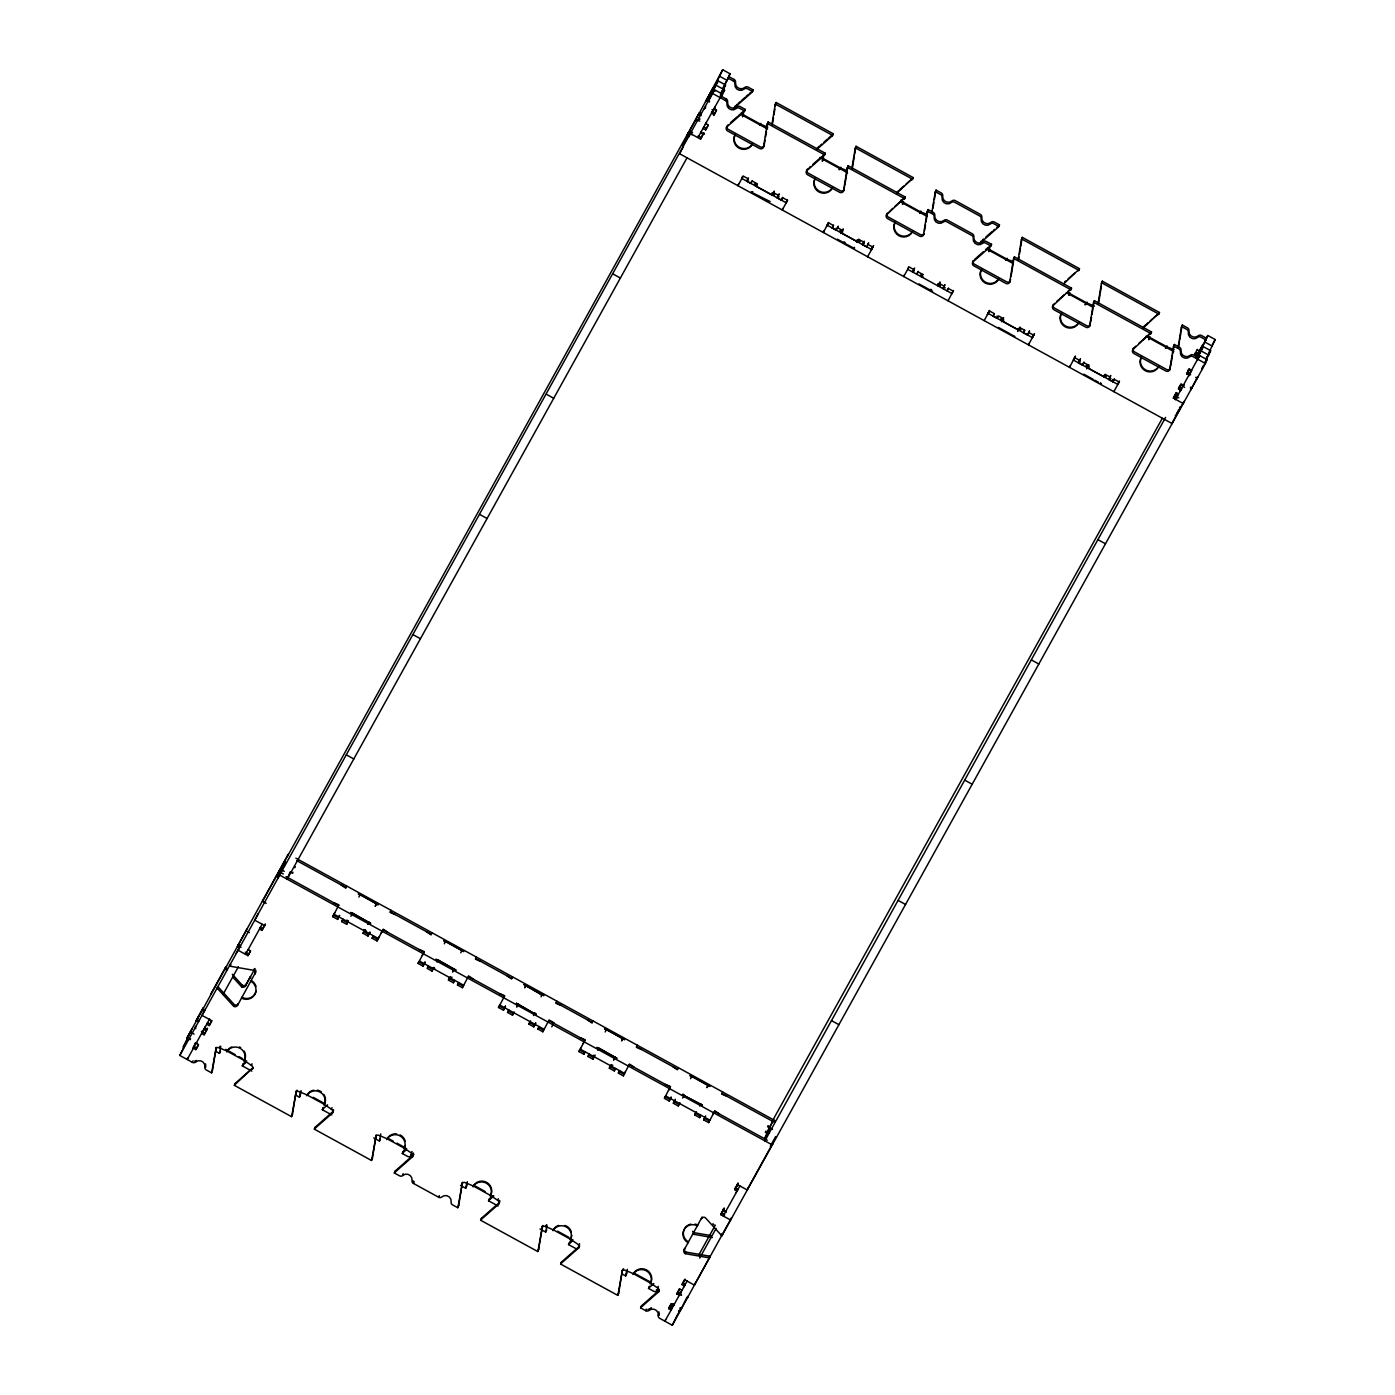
<?xml version="1.0" encoding="UTF-8"?>
<svg xmlns="http://www.w3.org/2000/svg" width="1395" height="1395" viewBox="0 0 1395 1395"><rect width="100%" height="100%" fill="white"/><g stroke="black" fill="none" stroke-linecap="round" stroke-linejoin="round"><path stroke-width="1.5" d="M212.162 1071.221A2.807 2.755 22.2 0 0 212.441 1070.488L216.242 1047.331L211.796 1072.092A2.807 2.755 22.2 0 1 211.517 1072.825L206.32 1069.982A2.807 2.755 22.2 0 1 204.891 1067.105A5.615 5.493 22.2 0 0 195.596 1062.031A2.807 2.755 22.2 0 1 192.388 1062.362L179.815 1055.457L186.756 1041.019M220.759 1046.32L219.73 1052.632A2.807 2.755 22.2 0 1 219.451 1053.364L215.981 1051.481M292.165 1115.041A2.807 2.755 22.2 0 0 292.444 1114.291L296.228 1091.152L291.782 1115.913A2.807 2.755 22.2 0 1 291.503 1116.645L234.377 1085.362L235.023 1083.741A2.807 2.755 22.2 0 1 235.511 1083.113L253.175 1067.559L234.866 1084.717A2.807 2.755 22.2 0 0 234.377 1085.362M300.413 1092.233L299.716 1096.435A2.807 2.755 22.2 0 1 299.437 1097.185L295.635 1095.092M300.099 1095.581A2.807 2.755 22.2 0 0 300.378 1094.831L301.058 1090.628M372.151 1158.861A2.807 2.755 22.2 0 0 372.43 1158.112L376.214 1134.972L371.767 1159.716A2.807 2.755 22.2 0 1 371.488 1160.466L314.363 1129.165L315.026 1127.561A2.807 2.755 22.2 0 1 315.497 1126.933L333.161 1111.379A2.807 2.755 22.2 0 0 333.475 1109.688M380.748 1133.943L379.702 1140.256A2.807 2.755 22.2 0 1 379.423 1141.005L373.72 1137.884M458.414 1206.117A2.807 2.755 22.2 0 0 458.693 1205.367L462.477 1182.228L458.048 1206.989A2.807 2.755 22.2 0 1 457.769 1207.721L452.573 1204.879A2.807 2.755 22.2 0 1 451.143 1202.002A5.615 5.493 22.2 0 0 441.849 1196.91A2.807 2.755 22.2 0 1 438.64 1197.241L413.478 1183.466A2.807 2.755 22.2 0 1 412.048 1180.588A5.615 5.493 22.2 0 0 402.754 1175.497A2.807 2.755 22.2 0 1 399.545 1175.828L394.349 1172.986L395.012 1171.381A2.807 2.755 22.2 0 1 395.5 1170.754L413.147 1155.199A2.807 2.755 22.2 0 0 413.338 1152.985M466.662 1183.309L465.982 1187.511A2.807 2.755 22.2 0 1 465.703 1188.261L460.507 1185.419M466.348 1186.657A2.807 2.755 22.2 0 0 466.627 1185.907L467.325 1181.704M542.864 1225.507A2.807 2.755 22.2 0 0 542.481 1226.048L538.034 1250.792A2.807 2.755 22.2 0 1 537.755 1251.542L480.63 1220.241L481.275 1218.637A2.807 2.755 22.2 0 1 481.763 1218.009L499.427 1202.455A2.807 2.755 22.2 0 0 499.637 1200.363M538.4 1249.937A2.807 2.755 22.2 0 0 538.679 1249.188L542.481 1226.048M546.997 1225.019L545.968 1231.332A2.807 2.755 22.2 0 1 545.689 1232.081L539.97 1228.943M844.55 186.773L843.434 191.272A2.807 2.755 22.2 0 1 839.633 192.318L832.24 188.273A9.835 9.625 22.2 0 1 818.952 191.969A9.835 9.625 22.2 0 1 815.011 178.839L807.618 174.793A2.807 2.755 22.2 0 1 806.484 171.044L824.149 155.49A2.807 2.755 22.2 0 0 824.637 154.862L825.282 153.241L768.157 121.958L767.512 123.562A2.807 2.755 22.2 0 0 767.233 124.312L763.431 147.452A2.807 2.755 22.2 0 1 759.647 148.515L752.254 144.47A9.835 9.625 22.2 0 1 738.966 148.149A9.835 9.625 22.2 0 1 735.025 135.019L752.254 144.47M764.094 145.847L765.035 140.058M765.506 137.163L766.465 131.374M766.936 128.48L767.878 122.69A2.807 2.755 22.2 0 1 768.157 121.958M771.853 125.097L775.167 104.834A2.807 2.755 22.2 0 1 775.446 104.084L776.108 102.48L833.233 133.78L832.571 135.385A2.807 2.755 22.2 0 1 832.083 136.012L816.633 149.631M772.499 123.475L773.458 117.703M773.929 114.808L774.87 109.019M775.341 106.125L775.829 103.23A2.807 2.755 22.2 0 1 776.108 102.48M618.403 1293.758A2.807 2.755 22.2 0 0 618.665 1293.008L622.466 1269.869L618.02 1294.612A2.807 2.755 22.2 0 1 617.741 1295.362L560.616 1264.062L561.261 1262.458A2.807 2.755 22.2 0 1 561.749 1261.83L579.413 1246.276A2.807 2.755 22.2 0 0 579.622 1245.787M626.651 1270.95L625.954 1275.152A2.807 2.755 22.2 0 1 625.675 1275.902L621.874 1273.809M626.338 1274.298A2.807 2.755 22.2 0 0 626.617 1273.548L627.297 1269.345M843.434 191.272L847.218 168.115A2.807 2.755 22.2 0 1 847.497 167.383L904.623 198.665L905.285 197.061L848.143 165.778L847.218 168.115M844.795 185.326L845.98 178.089M846.207 176.642L847.864 166.511A2.807 2.755 22.2 0 1 848.143 165.778M851.839 168.9L855.152 148.655A2.807 2.755 22.2 0 1 855.431 147.905L912.557 179.205L913.219 177.601L856.094 146.301L855.152 148.655M852.258 168.743L852.973 164.401M853.199 162.953L854.385 155.734M854.629 154.287L855.815 147.05A2.807 2.755 22.2 0 1 856.094 146.301M912.225 232.093L894.997 222.659A9.835 9.625 22.2 0 0 898.955 235.79A9.835 9.625 22.2 0 0 912.225 232.093L919.619 236.139A2.807 2.755 22.2 0 0 923.42 235.092L927.204 211.935A2.807 2.755 22.2 0 1 927.483 211.203L932.68 214.045A2.807 2.755 22.2 0 1 934.109 216.922A5.615 5.493 22.2 0 0 943.404 221.997A2.807 2.755 22.2 0 1 946.612 221.666L971.774 235.459A2.807 2.755 22.2 0 1 973.204 238.336A5.615 5.493 22.2 0 0 982.481 243.41A2.807 2.755 22.2 0 1 985.707 243.079L990.886 245.938A2.807 2.755 22.2 0 1 990.415 246.566L972.751 262.12A2.807 2.755 22.2 0 0 973.884 265.87L981.26 269.915A9.835 9.625 22.2 0 0 985.219 283.045A9.835 9.625 22.2 0 0 998.506 279.349L1005.882 283.394A2.807 2.755 22.2 0 0 1009.684 282.348L1010.573 279.296M924.536 230.594L925.495 224.804M925.966 221.91L926.908 216.12M927.152 214.673L927.867 210.331A2.807 2.755 22.2 0 1 928.146 209.581L933.325 212.441A2.807 2.755 22.2 0 1 934.772 215.301A5.615 5.493 22.2 0 0 944.049 220.393A2.807 2.755 22.2 0 1 947.257 220.061L972.42 233.854A2.807 2.755 22.2 0 1 973.85 236.731A5.615 5.493 22.2 0 0 983.144 241.806A2.807 2.755 22.2 0 1 986.352 241.474L991.549 244.317L990.415 246.566M931.825 212.72L935.138 192.475A2.807 2.755 22.2 0 1 935.417 191.725L940.614 194.568A2.807 2.755 22.2 0 1 942.043 197.445A5.615 5.493 22.2 0 0 951.338 202.537A2.807 2.755 22.2 0 1 954.546 202.205L979.708 215.981A2.807 2.755 22.2 0 1 981.138 218.858A5.615 5.493 22.2 0 0 990.433 223.95A2.807 2.755 22.2 0 1 993.641 223.619L998.837 226.461A2.807 2.755 22.2 0 1 998.349 227.089L980.685 242.643A2.807 2.755 22.2 0 0 980.406 243.393M932.959 208.221L933.9 202.432M934.371 199.537L935.801 190.871A2.807 2.755 22.2 0 1 936.08 190.121L941.276 192.963A2.807 2.755 22.2 0 1 942.706 195.841A5.615 5.493 22.2 0 0 952 200.932A2.807 2.755 22.2 0 1 955.209 200.601L980.371 214.377A2.807 2.755 22.2 0 1 981.801 217.254A5.615 5.493 22.2 0 0 991.078 222.346A2.807 2.755 22.2 0 1 994.286 222.014L999.483 224.857L998.349 227.089M1009.684 282.348L1013.467 259.191A2.807 2.755 22.2 0 1 1013.746 258.459L1070.889 289.741L1071.534 288.137L1014.409 256.854L1013.467 259.191M1011.044 276.402L1012.003 270.613M1012.229 269.165L1013.415 261.929M1013.659 260.481L1014.13 257.587A2.807 2.755 22.2 0 1 1014.409 256.854M1018.106 259.976L1021.419 239.731A2.807 2.755 22.2 0 1 1021.698 238.981L1078.823 270.281L1079.468 268.677L1022.343 237.377L1021.419 239.731M1018.751 258.371L1018.995 256.924M1019.466 254.03L1020.408 248.24M1020.652 246.81L1022.064 238.126A2.807 2.755 22.2 0 1 1022.343 237.377M1078.492 323.169L1061.246 313.735A9.835 9.625 22.2 0 0 1065.205 326.866A9.835 9.625 22.2 0 0 1078.492 323.169L1085.885 327.215A2.807 2.755 22.2 0 0 1089.669 326.168L1093.471 303.011A2.807 2.755 22.2 0 1 1093.75 302.279L1150.875 333.562L1151.52 331.958L1094.395 300.657L1093.471 303.011M1091.518 317.328L1089.669 326.168M1091.989 314.433L1092.93 308.644M1093.401 305.749L1094.116 301.407A2.807 2.755 22.2 0 1 1094.395 300.657M1098.092 303.796L1101.405 283.551A2.807 2.755 22.2 0 1 1101.684 282.801L1158.809 314.102L1159.472 312.497L1102.329 281.197L1101.405 283.551M1098.737 302.192L1099.923 294.955M1100.167 293.508L1101.352 286.271M1101.823 283.377L1102.05 281.947A2.807 2.755 22.2 0 1 1102.329 281.197M1158.478 366.99L1141.249 357.556A9.835 9.625 22.2 0 0 1145.19 370.686A9.835 9.625 22.2 0 0 1158.478 366.99L1165.871 371.035A2.807 2.755 22.2 0 0 1169.655 369.989L1173.457 346.832A2.807 2.755 22.2 0 1 1173.736 346.082L1178.932 348.942A2.807 2.755 22.2 0 1 1180.362 351.802A5.615 5.493 22.2 0 0 1189.639 356.893A2.807 2.755 22.2 0 1 1192.847 356.562L1205.437 363.45L905.547 904.466L898.171 900.403M1169.655 369.989L1171.033 364.043M1171.259 362.595L1172.445 355.359M1172.689 353.911L1174.102 345.228A2.807 2.755 22.2 0 1 1174.381 344.478L1179.577 347.32A2.807 2.755 22.2 0 1 1181.007 350.197A5.615 5.493 22.2 0 0 1190.301 355.289A2.807 2.755 22.2 0 1 1193.51 354.958L1198.706 357.8L1197.538 359.91M1178.077 347.617L1181.391 327.354A2.807 2.755 22.2 0 1 1181.67 326.622L1186.866 329.464A2.807 2.755 22.2 0 1 1188.296 332.341A5.615 5.493 22.2 0 0 1197.59 337.433A2.807 2.755 22.2 0 1 1200.799 337.102L1205.995 339.944L1199.77 351.156L1197.311 349.814M1178.74 346.012L1179.438 341.67M1179.682 340.223L1180.868 332.986M1181.094 331.539L1182.053 325.75A2.807 2.755 22.2 0 1 1182.332 325.018L1187.529 327.86A2.807 2.755 22.2 0 1 1188.958 330.737A5.615 5.493 22.2 0 0 1198.235 335.811A2.807 2.755 22.2 0 1 1201.444 335.48L1206.64 338.34L1205.088 341.13M188.081 1038.612L188.517 1037.549L183.198 1047.157L190.4 1032.091L194.097 1034.113M191.725 1029.702L192.161 1028.621L186.825 1038.246L246.061 930.814L249.339 932.61M188.203 1039.99L189.354 1037.828M196.625 1019.762L203.304 1007.765L195.806 1021.402L196.957 1019.17M194.568 1028.621L195.736 1026.389L195.038 1028.865M202.188 1009.945L204.35 1010.172M205.344 1008.969L202.031 1015.386L211.866 1020.791L209.215 1025.587L206.739 1024.244M187.854 1057.898L187.192 1059.503L209.581 1019.03M227.298 968.775L226.304 967.677A2.807 2.755 22.2 0 0 225.659 967.188L224.996 968.793A2.807 2.755 22.2 0 1 225.641 969.281L226.653 970.379M193.957 1045.5L193.085 1047.854M217.707 988.741L218.37 987.137A2.807 2.755 22.2 0 0 217.725 986.649L217.062 988.253A2.807 2.755 22.2 0 1 217.707 988.741L233.767 1006.37A2.807 2.755 22.2 0 0 237.569 1005.324L255.547 972.454A2.807 2.755 22.2 0 0 255.669 970.083M225.641 969.281L226.304 967.677M196.416 1042.675L198.543 1044.838L195.875 1049.633L193.417 1048.29L194.079 1046.686L196.538 1048.029L195.875 1049.633M203.112 1030.434L201.63 1033.468L204.106 1034.811L207.419 1028.394L204.106 1034.811M288.364 854.054L237.377 946.473A2.807 2.755 22.2 0 0 238.126 946.769L241.073 947.275M204.96 1027.051L203.809 1030.173L205.588 1026.964M230.192 966.229L230.855 964.625A2.807 2.755 22.2 0 1 230.088 964.329L229.443 965.933A2.807 2.755 22.2 0 0 230.192 966.229L253.768 970.31A2.807 2.755 22.2 0 1 254.901 974.059L255.547 972.454M238.126 946.769L238.789 945.147L240.254 945.409M236.104 953.465L238.998 948.129L238.126 950.274L247.979 955.662L250.629 950.849L248.17 949.507M192.388 1062.362L193.051 1060.758M245.834 931.354L246.706 929.192M209.215 1025.587L211.639 1020.774M195.596 1062.031L196.259 1060.427M266.183 903.315L262.504 901.292L263.376 899.147M258.11 913.795L254.779 920.212L264.631 925.6L261.964 930.413L259.505 929.07L260.15 927.466L262.626 928.808L261.964 930.413M246.374 952.175L245.503 954.319L262.173 924.257M279.157 874.037L280.97 869.573L284.266 871.369M277.762 878.327L280.639 872.991L279.767 875.136L772.272 1144.911L773.144 1142.767L747.929 1188.383M282.313 867.167L285.19 861.831L282.941 867.359M287.492 856.216L687.997 133.24M247.979 955.662L250.402 950.849M204.891 1067.105L205.536 1065.501A5.615 5.493 22.2 0 0 205.553 1063.862M264.631 925.6L265.294 923.996L262.626 928.808M233.767 1006.37L234.43 1004.766A2.807 2.755 22.2 0 0 238.231 1003.72L237.569 1005.324M232.669 976.988L241.701 986.91L242.364 985.306A2.807 2.755 22.2 0 0 246.165 984.242L250.158 977.041A9.835 9.625 22.2 0 0 250.804 977.354M215.58 1048.935A2.807 2.755 22.2 0 1 219.381 1047.889L220.026 1046.285M241.701 986.91A2.807 2.755 22.2 0 0 245.503 985.864L246.165 984.242M250.158 977.041L249.827 977.843A9.835 9.625 22.2 0 0 250.472 978.157M293.002 872.224L292.566 873.287L290.108 871.945L287.161 879.181L687.02 157.809M294.833 867.76L295.269 866.679M211.517 1072.825L212.441 1070.488M219.451 1053.364L220.375 1051.01A2.807 2.755 22.2 0 1 220.114 1051.76M253.768 970.31L254.413 968.705M219.381 1047.889L227.089 1051.132A9.835 9.625 22.2 0 1 231.744 1046.965M251.832 1071.116L242.311 1065.885L242.957 1064.28A2.807 2.755 22.2 0 1 243.445 1063.653L246.653 1060.828M252.512 1069.18A2.807 2.755 22.2 0 0 251.396 1065.414L244.334 1060.566A9.835 9.625 22.2 0 0 244.177 1051.132M234.866 1084.717L235.511 1083.113M242.311 1065.885A2.807 2.755 22.2 0 1 242.8 1065.257L243.445 1063.653M251.396 1065.414L252.042 1063.81M333.789 902.739L338.933 904.902L332.725 916.672L337.642 919.375L339.63 915.364L338.985 916.968M341.06 884.901L345.768 888.127L346.64 885.982M332.725 916.672L333.37 915.068L338.305 917.753L337.642 919.375M334.713 912.661L334.05 914.266L378.376 938.539L379.039 936.934M341.74 921.624L342.403 920.002L347.32 922.705L346.675 924.31L341.74 921.624L343.083 919.218M348.331 921.101L346.675 924.31M352.325 913.899L350.703 912.417L370.756 923.49L352.656 913.08L350.877 916.288M359.945 895.241L358.271 893.794L378.359 904.832L360.276 894.422L358.933 897.037M679.627 153.781L682.94 147.364M701.162 113.675L699.313 112.664L687.334 134.862L698.668 114.268L701.127 115.628M687.491 136.204L682.783 146.004L688.781 134.792L687.439 137.198M687.003 138.262L688.834 133.798M363.084 933.307L363.746 931.703L368.664 934.406L368.018 936.01L363.084 933.307L365.002 929.645M689.723 132.473L690.159 131.392L684.823 141.017M688.711 136.937L691.606 131.601L690.734 133.746L700.569 139.134L703.9 132.734M695.774 119.639L699.697 121.121M698.442 114.826L722.697 69.75L730.091 73.795L723.36 87.711M291.503 1116.645L292.444 1114.291M299.437 1097.185L300.378 1094.831M699.157 118.104L698.006 120.336L699.767 118.453M704.388 108.897L705.556 106.683L705.347 108.043M712.322 89.419L713.839 91.25M710.997 94.982L710.561 96.063L718.146 80.91L725.539 84.956L720.378 95.418M714.641 86.054L714.205 87.135L722.697 69.75M369.344 933.604L370.006 932L368.018 936.01M711.886 93.657L709.183 99.446L714.502 89.821L722.505 94.023L721.843 95.627L720.622 94.947M715.53 84.729L712.81 90.518L718.146 80.91M179.815 1055.457L714.502 89.821M295.566 1092.756A2.807 2.755 22.2 0 1 299.367 1091.692L307.074 1094.953A9.835 9.625 22.2 0 1 313.77 1090.175M372.116 938.26L372.779 936.638L377.696 939.341L377.051 940.945L372.116 938.26L373.459 935.853M701.441 131.374L700.778 132.978L703.237 134.339M706.219 122.969L705.399 124.382L705.887 123.388M700.569 139.134L703.568 133.327M711.764 112.943L713.909 115.087L716.577 110.292L714.1 108.932L714.763 107.328M706.341 128.323L703.882 126.962L703.219 128.567L705.678 129.927L708.015 125.306M720.535 93.761L721.965 91.094M720.326 97.72L721.895 93.883L720.57 96.272M713.909 115.087L716.385 110.188M390.966 910.272L390.094 912.417L395.238 914.579M735.025 135.019L727.632 130.973A2.807 2.755 22.2 0 1 726.499 127.224L744.163 111.67A2.807 2.755 22.2 0 0 744.651 111.042L739.455 108.2A2.807 2.755 22.2 0 0 736.246 108.531A5.615 5.493 22.2 0 1 726.952 103.439A2.807 2.755 22.2 0 0 725.522 100.562L726.185 98.958L720.988 96.115L698.163 137.146M734.136 109.455A2.807 2.755 22.2 0 1 734.433 107.746L752.097 92.192A2.807 2.755 22.2 0 0 752.585 91.564L747.389 88.722A2.807 2.755 22.2 0 0 744.18 89.053A5.615 5.493 22.2 0 1 734.903 83.962A2.807 2.755 22.2 0 0 733.456 81.084L734.119 79.48L728.922 76.638L727.754 78.748M387.949 932.418L383.259 929.192L377.051 940.945M322.297 1109.705L322.96 1108.101A2.807 2.755 22.2 0 1 323.431 1107.473L322.786 1109.077A2.807 2.755 22.2 0 0 322.297 1109.705L331.818 1114.919M314.363 1129.165A2.807 2.755 22.2 0 1 314.851 1128.538L332.516 1112.983A2.807 2.755 22.2 0 0 331.382 1109.234L324.32 1104.387A9.835 9.625 22.2 0 0 323.797 1094.343M314.851 1128.538L315.497 1126.933M726.499 127.224L728.26 124.643M734.433 107.746L737.31 104.206M331.382 1109.234L332.027 1107.63M332.516 1112.983L333.161 1111.379M744.163 111.67L745.296 109.438L740.1 106.578A2.807 2.755 22.2 0 0 736.891 106.909A5.615 5.493 22.2 0 1 727.615 101.835A2.807 2.755 22.2 0 0 726.185 98.958M752.097 92.192L753.248 89.96L748.051 87.118A2.807 2.755 22.2 0 0 744.843 87.449A5.615 5.493 22.2 0 1 735.549 82.357A2.807 2.755 22.2 0 0 734.119 79.48M742.471 116.692A9.835 9.625 22.2 0 1 743.291 114.739L741.303 112.681M419.145 949.507L424.289 951.669L418.081 963.439L423.016 966.125L425.004 962.114L423.016 966.125M426.434 931.651L431.125 934.894L432.014 932.749M418.081 963.439L418.744 961.835L423.661 964.52M759.752 125.358A9.835 9.625 22.2 0 0 760.519 124.19L767.773 127.172M738.565 184.088L737.903 185.709L743.239 176.084L748.156 178.787M767.233 124.312L767.878 122.69M775.167 104.834L775.829 103.23M752.254 180.635L750.928 183.442L746.831 181.193L747.476 179.589L748.505 180.147M750.928 183.442L751.33 181.699M428.439 965.968L427.114 968.374L432.031 971.077L432.694 969.473L427.777 966.77M437.699 960.649L436.042 959.202L456.13 970.257L438.03 959.847L436.949 962.009M445.301 941.991L443.645 940.561L463.733 951.599L445.633 941.189L444.308 943.805M751.207 191.917L752.515 191.743M771.906 192.946L774.591 194.969L772.272 195.126L755.846 186.145L754.486 183.948L756.508 184.524M371.488 1160.466L372.43 1158.112M379.423 1141.005L380.364 1138.651A2.807 2.755 22.2 0 1 380.085 1139.401M448.458 980.075L449.103 978.47L454.038 981.156L453.375 982.76L448.458 980.075L450.114 976.866M461.728 950.989L460.716 952.802M375.569 1136.576A2.807 2.755 22.2 0 1 379.353 1135.513L387.078 1138.756A9.835 9.625 22.2 0 1 396.616 1133.891M772.098 195.213L774.26 191.115M782.874 208.378L782.229 209.982L787.547 200.374L782.63 197.671L781.305 200.078L777.189 197.828L777.852 196.224L779.125 196.922M779.177 193.818L778.532 195.422L773.597 192.719M457.49 985.009L458.135 983.405L463.07 986.108L462.408 987.712L457.49 985.009L458.815 982.603M781.305 200.078L782.543 197.41M476.34 957.022L475.451 959.167L480.595 961.329M787.094 200.618L786.222 202.763L741.896 178.49L742.768 176.345L741.547 178.7M413.774 1154.711A5.615 5.493 22.2 0 0 410.688 1156.036A2.807 2.755 22.2 0 1 407.479 1156.368L402.283 1153.525L402.946 1151.921A2.807 2.755 22.2 0 1 403.434 1151.293L406.642 1148.469M394.349 1172.986A2.807 2.755 22.2 0 1 394.837 1172.358L412.501 1156.804A2.807 2.755 22.2 0 0 411.368 1153.055L404.306 1148.207A9.835 9.625 22.2 0 0 405.282 1145.574M473.323 979.185L468.615 975.942L462.408 987.712M394.837 1172.358L395.5 1170.754M402.283 1153.525A2.807 2.755 22.2 0 1 402.771 1152.898L403.434 1151.293M806.484 171.044L808.246 168.464M411.368 1153.055L412.031 1151.45M402.754 1175.497L403.417 1173.892A2.807 2.755 22.2 0 1 402.51 1174.416M410.688 1156.036L411.351 1154.432A2.807 2.755 22.2 0 1 410.845 1154.781M412.501 1156.804L413.147 1155.199M824.149 155.49L824.811 153.886A2.807 2.755 22.2 0 0 825.282 153.241M832.083 136.012L832.745 134.408A2.807 2.755 22.2 0 0 833.233 133.78M815.011 178.839L832.24 188.273M822.3 161.192A9.835 9.625 22.2 0 1 823.277 158.559L822.213 157.007M413.478 1183.466L414.123 1181.861M499.584 993.571L504.728 995.734L498.521 1007.504L503.456 1010.189L505.443 1006.179L503.456 1010.189M506.873 975.715L511.581 978.959L512.453 976.814M839.284 169.719A9.835 9.625 22.2 0 0 840.505 168.01L847.306 170.748M498.521 1007.504L499.183 1005.9L504.101 1008.585M823.922 230.855L823.259 232.477L828.595 222.851L833.512 225.554L832.187 227.96L836.285 230.21L838.029 226.635M828.142 223.113L827.27 225.24L871.596 249.531L872.468 247.386M507.553 1012.439L508.216 1010.834L513.133 1013.537L512.488 1015.141L507.553 1012.439L508.896 1010.032M832.187 227.96L833.512 225.153M514.145 1011.933L512.488 1015.141M438.64 1197.241L439.285 1195.637M836.285 230.21L836.18 228.17M838.273 226.199L837.628 227.803L842.545 230.489L841.22 232.895L857.629 241.893L856.931 240.515M841.22 232.895L839.929 230.628L842.894 231.849M842.545 230.489L843.208 228.885M528.897 1024.139L529.559 1022.535L534.477 1025.22L533.814 1026.825L528.897 1024.139L530.553 1020.931M534.547 1013.712L516.464 1003.301L534.547 1013.712C539.028 1016.38 533.431 1009.666 533.553 1015.525M542.167 995.053L524.084 984.608L542.167 995.053C546.561 997.634 541.26 991.165 541.173 996.85M457.769 1207.721L458.693 1205.367M465.703 1188.261L466.627 1185.907M854.298 247.508L854.472 248.554M461.832 1183.832A2.807 2.755 22.2 0 1 465.634 1182.768L473.341 1186.012A9.835 9.625 22.2 0 1 486.628 1182.332A9.835 9.625 22.2 0 1 490.569 1195.463L497.631 1200.31A2.807 2.755 22.2 0 1 498.765 1204.059L481.101 1219.614A2.807 2.755 22.2 0 0 480.63 1220.241M537.929 1029.074L538.575 1027.47L543.509 1030.173L542.847 1031.777L537.929 1029.074L539.255 1026.668M868.318 243.427L866.661 246.845L862.563 244.596L863.209 242.992L864.237 243.55M556.779 1001.087L555.908 1003.232L561.052 1005.394M868.649 242.835L868.004 244.439L872.921 247.124L867.585 256.75M872.921 247.124L873.584 245.52M894.997 222.659L887.604 218.614A2.807 2.755 22.2 0 1 886.47 214.847L892.66 208.396M498.085 1205.995L488.564 1200.781L489.209 1199.177A2.807 2.755 22.2 0 1 489.697 1198.549L492.906 1195.724M481.101 1219.614L481.763 1218.009M488.564 1200.781A2.807 2.755 22.2 0 1 489.035 1200.153L489.697 1198.549M886.47 214.847L904.797 197.706A2.807 2.755 22.2 0 0 905.285 197.061M896.619 193.434L912.731 178.229A2.807 2.755 22.2 0 0 913.219 177.601M902.46 204.333A9.835 9.625 22.2 0 1 903.262 202.38L900.821 200.06M497.631 1200.31L498.294 1198.706M498.765 1204.059L499.427 1202.455M580.024 1037.636L585.168 1039.798L578.96 1051.568L583.895 1054.254L585.22 1051.847M587.312 1019.78L592.021 1023.023L592.892 1020.878M919.724 212.999A9.835 9.625 22.2 0 0 920.508 211.831L926.838 214.307M578.96 1051.568L579.622 1049.964L584.54 1052.65L583.895 1054.254M580.948 1047.54L580.303 1049.162L624.629 1073.435L625.274 1071.831M927.204 211.935L928.146 209.581M935.138 192.475L936.08 190.121M904.361 274.92L903.698 276.541L909.034 266.916L913.969 269.619L912.626 272.025L914.283 268.607M908.581 267.177L907.709 269.322L952.035 293.595L952.907 291.45M587.992 1056.503L588.655 1054.899L593.572 1057.602L592.927 1059.206L587.992 1056.503L589.335 1054.097M923.42 235.092L924.065 233.488A2.807 2.755 22.2 0 1 920.281 234.534L888.266 217.01A2.807 2.755 22.2 0 1 887.133 213.243M913.969 269.619L914.614 268.014M595.09 1055.091L592.927 1059.206M598.577 1048.778L596.903 1047.366L617.008 1058.387L598.908 1047.976L597.653 1050.226M606.18 1030.12L604.523 1028.69L624.611 1039.728L606.511 1029.318L605.186 1031.934M918.137 271.31L916.742 274.274L918.067 271.868L922.984 274.553M921.572 276.716C922.078 273.629 919.183 274.675 921.659 276.96L922.81 274.466M609.336 1068.204L609.999 1066.6L614.916 1069.285L614.271 1070.889L609.336 1068.204L610.993 1064.995M541.818 1227.652A2.807 2.755 22.2 0 1 545.619 1226.589L546.265 1224.984M537.755 1251.542L538.679 1249.188M545.689 1232.081L546.613 1229.727A2.807 2.755 22.2 0 1 546.334 1230.477M545.619 1226.589L553.327 1229.832A9.835 9.625 22.2 0 1 558.645 1225.42M937.702 283.778L940.387 285.801L938.068 285.958L940.056 281.947M618.369 1073.139L619.014 1071.534L623.949 1074.237L623.286 1075.841L618.369 1073.139L619.694 1070.75M944.659 285.243L943.003 288.66L944.99 284.65M637.219 1045.151L636.347 1047.296L641.491 1049.458M947.763 289.306L947.1 290.91L948.443 288.503L953.36 291.206M634.202 1067.314L629.494 1064.071L623.286 1075.841M576.17 1248.769L568.55 1244.602L569.195 1242.997A2.807 2.755 22.2 0 1 569.683 1242.37L572.892 1239.545M560.616 1264.062A2.807 2.755 22.2 0 1 561.086 1263.434L578.751 1247.88A2.807 2.755 22.2 0 0 577.635 1244.131L570.572 1239.283A9.835 9.625 22.2 0 0 571.723 1235.255M561.086 1263.434L561.749 1261.83M568.55 1244.602A2.807 2.755 22.2 0 1 569.038 1243.974L569.683 1242.37M972.751 262.12L973.396 260.499A2.807 2.755 22.2 0 0 974.53 264.265L1006.545 281.79A2.807 2.755 22.2 0 0 1010.346 280.744M980.685 242.643L981.348 241.039A2.807 2.755 22.2 0 0 981.208 243.375M578.751 1247.88L579.413 1246.276M981.26 269.915L998.506 279.349M988.724 251.588A9.835 9.625 22.2 0 1 989.526 249.635L987.555 247.578M665.398 1084.403L670.542 1086.565L664.334 1098.318L669.251 1101.021L671.239 1097.011L670.594 1098.615M672.669 1066.547L677.377 1069.791L678.249 1067.646M1006.004 260.255A9.835 9.625 22.2 0 0 1006.771 259.086L1013.555 261.824M989.02 311.242L988.148 313.387L1032.474 337.66L1033.346 335.515M669.251 1101.021L669.914 1099.417L664.979 1096.714M1017.827 328.645L1018.507 330.022L1002.098 321.024L1003.423 318.618L998.506 315.933L997.181 318.339L993.066 316.09L993.99 314.625M673.366 1103.271L674.012 1101.666L678.947 1104.369L678.284 1105.973L673.366 1103.271L675.354 1099.26M997.181 318.339L997.826 316.735L996.797 316.159M679.94 1102.765L678.284 1105.973M683.951 1095.546L702.382 1105.154L683.951 1095.546C679.243 1092.948 688.014 1094.395 682.504 1097.952M691.554 1076.888L689.897 1075.44L709.985 1086.496L691.885 1076.086L690.56 1078.701M1002.098 321.024L1000.808 318.757L1003.79 319.978M617.741 1295.362L618.665 1293.008M625.675 1275.902L626.617 1273.548M694.71 1114.954L695.355 1113.35L700.29 1116.052L699.627 1117.657L694.71 1114.954L696.367 1111.763M621.804 1271.473A2.807 2.755 22.2 0 1 625.605 1270.409L633.313 1273.652A9.835 9.625 22.2 0 1 646.6 1269.956A9.835 9.625 22.2 0 1 650.558 1283.104L657.62 1287.951A2.807 2.755 22.2 0 1 658.754 1291.7L641.09 1307.254A2.807 2.755 22.2 0 0 640.601 1307.882L645.798 1310.725A2.807 2.755 22.2 0 0 649.006 1310.393A5.615 5.493 22.2 0 1 658.283 1315.485A2.807 2.755 22.2 0 0 659.73 1318.362L672.303 1325.25L710.212 1256.442A2.807 2.755 22.2 0 0 709.445 1256.145L685.887 1252.065A2.807 2.755 22.2 0 1 684.753 1248.316L684.091 1249.92A2.807 2.755 22.2 0 0 685.224 1253.669L708.799 1257.767A2.807 2.755 22.2 0 1 709.549 1258.046M1029.527 330.964L1027.54 334.974L1023.442 332.725L1024.593 330.214L1019.85 327.616L1017.6 331.469M703.725 1119.906L704.388 1118.302L709.305 1121.005L708.66 1122.609L703.725 1119.906L705.713 1115.895M1027.54 334.974L1029.37 331.26M722.575 1091.919L721.703 1094.064L726.847 1096.226M1029.126 343.275L1028.464 344.879L1034.462 333.649M640.601 1307.882L641.247 1306.278A2.807 2.755 22.2 0 1 641.735 1305.65L659.399 1290.096L658.754 1291.7M648.535 1288.422L649.198 1286.818A2.807 2.755 22.2 0 1 649.669 1286.19L649.024 1287.794A2.807 2.755 22.2 0 0 648.535 1288.422L653.732 1291.264A2.807 2.755 22.2 0 0 656.94 1290.933A5.615 5.493 22.2 0 1 659.155 1289.747M719.576 1114.082L714.868 1110.838L708.66 1122.609M641.09 1307.254L641.735 1305.65M1061.246 313.735L1053.87 309.69A2.807 2.755 22.2 0 1 1052.737 305.923L1054.498 303.36M645.798 1310.725L646.443 1309.12M657.62 1287.951L658.266 1286.347M649.006 1310.393L649.651 1308.789M656.94 1290.933L657.603 1289.329M1052.737 305.923L1071.046 288.765A2.807 2.755 22.2 0 0 1071.534 288.137M1063.984 283.551L1078.998 269.305A2.807 2.755 22.2 0 0 1079.468 268.677M1068.936 294.729A9.835 9.625 22.2 0 1 1069.529 293.456L1067.995 291.642M658.283 1315.485L658.946 1313.881A5.615 5.493 22.2 0 0 658.876 1311.806M685.224 1253.669L685.887 1252.065M712.322 1237.539L693.158 1234.209L693.821 1232.605A2.807 2.755 22.2 0 1 692.617 1231.332M669.321 1307.028L671.797 1308.37L671.135 1309.975L668.676 1308.632L671.1 1303.819M665.572 1319.6L664.909 1321.204L687.299 1280.732M679.016 1295.571L680.83 1292.119L679.348 1295.153L676.889 1293.81L679.33 1288.997M671.1 1308.649L672.25 1306.679L671.152 1308.946M671.448 1307.778L671.867 1306.766M674.134 1304.377L673.332 1305.755L674.221 1304.011M682.661 1282.981L685.119 1284.324L684.457 1285.946L681.998 1284.586L684.439 1279.773M1085.537 304.616A9.835 9.625 22.2 0 0 1086.757 302.907L1094.465 306.15M672.303 1325.25L676.871 1316.008M678.667 1312.259L679.243 1310.812M720.762 1214.661L724.092 1208.244L720.762 1214.661L730.614 1220.05L731.486 1217.905L695.181 1283.574M687.072 1298.396L688.223 1296.164L686.602 1298.152M695.39 1283.034L694.518 1285.179L684.666 1279.773M724.11 1213.859L723.22 1216.004L739.891 1185.942M1070.174 365.752L1069.512 367.356L1075.493 356.144M735.409 1187.808L737.885 1189.15L737.223 1190.755L734.764 1189.412L738.077 1182.995L737.432 1184.599L747.284 1190.005L748.156 1187.86M1074.394 357.992L1073.522 360.137L1117.831 384.427L1118.72 382.282M708.799 1257.767L709.445 1256.145M721.285 1235.238L721.93 1233.633A2.807 2.755 22.2 0 0 722.593 1234.122L721.93 1235.726A2.807 2.755 22.2 0 1 721.285 1235.238L705.225 1217.608A2.807 2.755 22.2 0 0 701.423 1218.672L702.086 1217.068L684.091 1249.92M1084.02 361.985L1082.537 365.089L1078.44 362.839L1079.085 361.235L1080.375 361.95M1080.428 358.829L1079.765 360.451L1074.847 357.748M768.819 1128.625L766.518 1134.24L774.626 1116.942L1162.349 418.256M1082.537 365.089L1082.938 363.345M1110.786 375.482L1110.141 377.086L1105.206 374.383L1103.881 376.789L1087.472 367.792L1086.112 365.577L1089.146 366.745M1103.881 376.789L1106.218 376.58L1104.544 375.168M1113.838 391.646L1119.174 382.021L1114.239 379.335L1112.914 381.724L1108.798 379.492L1109.461 377.871L1110.995 378.725M1112.914 381.724L1114.309 378.777M1141.249 357.556L1133.856 353.493A2.807 2.755 22.2 0 1 1132.723 349.744L1135.582 346.204M1132.723 349.744L1151.049 332.585A2.807 2.755 22.2 0 0 1151.52 331.958M1142.871 328.331L1158.983 313.125A2.807 2.755 22.2 0 0 1159.472 312.497M1148.695 339.212A9.835 9.625 22.2 0 1 1149.515 337.276L1147.998 335.463M1165.976 347.896A9.835 9.625 22.2 0 0 1166.743 346.71L1173.997 349.709M1173.457 346.832L1174.381 344.478M1181.391 327.354L1182.332 325.018M1182.263 404.69L1184.093 401.394L1183.222 403.539L1173.369 398.133L1176.194 392.623M1165.61 417.384L764.878 1140.866L767.825 1133.629L765.367 1132.287L765.803 1131.206L769.081 1133.019M1175.322 395.256L1178.81 397.819M1174.363 398.464L1176.665 392.849M1174.834 398.203L1175.27 397.139L1174.607 398.342M1179.141 387.304L1181.6 388.664L1180.937 390.269L1178.479 388.926L1179.298 387.008M1181.112 384.828L1184.582 387.391M1189.499 374.645L1186.709 374.087L1187.686 371.89M1198.95 356.981L1194.643 354.626L1195.288 353.022C1201.322 353.214 1195.096 355.01 1199.107 356.702M1187.808 372.727L1189.081 368.943M1183.937 384.654L1183.134 386.031L1183.692 384.898M1197.433 355.167L1196.056 357.852M1199.77 351.156L1203.536 343.937M1199.735 351.802L1199.299 352.865L1207.808 335.498L1215.184 339.543L1208.802 352.848M1200.642 350.459L1197.921 356.266L1203.257 346.64L1210.633 350.686L1205.821 360.555M1172.986 421.43L1172.114 423.574L679.627 153.764M1205.437 363.45L1207.006 359.614L1199.613 355.568L1175.375 399.737M1197.764 357.713L1203.257 346.64M1178.077 410.688L1178.67 409.555M1190.423 387.217L1191.644 387.897L1190.615 389.955M1196.875 378.69L1197.607 377.156M1190.58 374.837L1189.656 374.331L1190.65 372.43M705.608 101.661L713.141 88.007L705.608 101.678M1190.615 389.833L1191.557 388.054M196.294 1020.39L198.77 1021.541M712.357 111.879L712.915 110.711L711.467 112.385M681.597 1308.057L680.708 1309.783L686.933 1297.35M196.242 1042.78L195.596 1044.035L195.788 1042.728M188.935 1038.578L190.574 1038.891M210.61 994.321L225.659 967.188M262.504 901.292L287.701 855.658M284.981 862.354L279.209 873.043L279.645 871.98L283.342 874.002M279.593 872.974L277.832 876.444L283.15 866.818M728.696 76.306L730.091 73.795M723.22 87.362L723.988 85.967M724.772 84.554L728.26 78.242L733.456 81.084M720.535 93.971L722.872 89.768M723.203 89.158L725.539 84.956M194.637 1044.175L195.387 1042.815M287.039 878.833L288.033 877.036M222.991 994.513L238.371 966.77M714.955 108.043L713.63 110.449L712.095 109.612M721.843 95.627L724.668 90.117M196.538 1048.029L198.317 1044.82M705.678 129.927L708.346 125.114L705.957 123.44M245.503 985.864L254.989 968.531M746.831 181.193L748.4 177.932M752.184 192.545L752.69 191.638M755.515 186.337L756.753 184.088M755.846 186.145L757.189 183.739L752.254 181.036M375.185 906.14L376.685 903.419L375.36 906.035M367.827 924.327L369.082 922.078L368.001 924.24M772.167 194.881L773.841 191.865M777.189 197.828L778.759 194.568M381.253 932.924L383.032 929.733L424.08 952.21L422.301 955.418M785.873 202.972L787.46 200.113M826.415 226.356L827.671 224.107M827.915 223.653L828.578 222.45M433.95 967.415L432.031 971.077M840.627 233.54L842.876 229.495M452.66 972.053L454.439 968.845L453.113 971.443M857.297 242.085L858.867 239.242M854.472 247.386L853.967 248.293L849.869 246.043M857.21 242.434L858.971 239.487L863.889 242.189M453.375 982.76L454.718 980.371M862.563 244.596L864.22 241.178M870.986 250.193L873.165 246.27M525.078 987.067L526.072 985.254L524.747 987.869M516.691 1007.12L518.469 1003.912L517.144 1006.527M938.155 285.609L939.724 282.557M534.477 1025.22L535.802 1022.814L533.814 1026.825M947.92 288.992L948.426 288.102M542.847 1031.777L549.055 1020.024L553.972 1022.709L551.757 1026.86M948.025 300.814L953.517 290.491M583.18 1043.547L584.958 1040.339L548.845 1020.547M987.294 314.485L989.543 310.422M984.155 320.606L989.474 310.98L994.408 313.683L993.066 316.09M1001.505 321.687L1003.668 317.764M621.926 1040.129L622.937 1038.316L621.612 1040.932M613.538 1060.183L615.317 1056.974L613.992 1059.572M1017.67 331.121L1019.919 327.058M614.271 1070.889L615.596 1068.5M1023.442 332.725L1024.767 330.319M1031.881 338.322L1034.201 334.102M668.536 1090.315L670.315 1087.106L629.284 1064.612M1073.418 359.893L1075.336 356.44M1078.44 362.839L1080.166 359.282M1086.618 368.89L1088.78 364.984M1087.472 367.792L1088.797 365.385L1083.88 362.683M707.056 1087.333L708.294 1085.083L706.969 1087.681M699.697 1105.537L700.848 1103.829L699.61 1105.886M1104.038 376.075L1104.875 374.575M1100.463 382.736L1101.422 383.73M699.627 1117.657L700.953 1115.25M1108.798 379.492L1110.542 375.918M712.862 1114.588L714.641 1111.379L767.285 1140.221M1117.744 384.183L1119.487 381.027M1194.643 354.626L1197.294 349.413M1179.472 386.711L1180.798 384.305M1187.86 371.576L1189.36 368.873M1196.701 355.533L1202.246 345.507M1206.413 337.991L1207.808 335.498M668.676 1308.632L671.344 1303.819L673.802 1305.179L674.43 1303.628M676.889 1293.81L679.731 1288.91L676.993 1294.264M681.998 1284.586L685.172 1279.093M734.764 1189.412L737.571 1184.547M1173.369 398.133L1176.037 393.32L1178.496 394.68M1178.479 388.926L1181.147 384.113L1183.675 385.125M1186.709 374.087L1189.534 369.187L1191.836 370.634M1195.899 357.695L1197.764 354.365M682.765 1283.853L684.84 1279.895M698.79 1254.959L715.304 1225.159M721.389 1214.173L724.441 1208.68M734.869 1189.883L737.955 1184.303M770.825 1125.155L772.813 1121.406M1173.666 398.255L1176.77 392.658M1179.298 388.089L1181.391 384.462M670.454 1307.847L672.791 1303.628M764.756 1137.727L770.302 1127.561L764.826 1139.052M670.96 1308.091L673.297 1303.889M1198.288 357.974L1199.613 355.568M683.498 1287.271L685.119 1284.324M699.68 1258.063L716.088 1228.454M735.81 1192.864L737.885 1189.15M764.756 1140.535L765.75 1138.721M1180.065 391.42L1181.6 388.664M1188.749 375.97L1190.615 372.448M1212.412 344.548L1215.184 339.543M1205.995 358.794L1207.076 356.841M1205.977 359.108L1208.314 354.905M1208.645 354.295L1210.633 350.686M678.685 1311.544L679.348 1310.341M680.08 1309.312L680.69 1307.935M770.319 1146.219L775.655 1136.611M1175.287 415.797L1175.776 414.89M1176.613 413.391L1177.275 412.188M1179.507 408.055L1180.327 406.538M1204.495 362.962L1205.158 361.758M678.633 1312.521L679.644 1310.725L678.528 1312.991M1203.449 365.752L1201.67 369.239L1204.007 365.019M677.203 1315.398L678.197 1313.602M1204.67 363.816L1205.664 362.02M1205.995 361.41L1207.006 359.614M721.93 1235.726L905.547 904.448M1172.776 421.97L1174.991 417.82M1175.322 417.21L1181.931 405.3M1197.538 377.295L1191.33 388.699L1190.406 388.194M698.738 119.081L699.749 119.412M202.292 1031.864L203.095 1030.469M188.203 1040.06L188.848 1038.734L190.243 1039.693M738.408 103.23L740.606 101.277M741.721 100.318L745.035 97.388M746.133 96.429L748.348 94.476M749.446 93.5L750.545 92.541M751.661 91.564L752.759 90.588A2.807 2.755 22.2 0 0 753.248 89.96M730.474 122.69L737.083 116.866M738.199 115.89L739.298 114.931M741.512 112.978L744.808 110.065A2.807 2.755 22.2 0 0 745.296 109.438M817.296 148.009L819.493 146.074M820.609 145.097L821.707 144.121M823.922 142.185L827.218 139.273M828.334 138.297L832.745 134.408M809.344 167.487L810.46 166.511M812.657 164.575L821.498 156.798M822.597 155.821L824.811 153.886M897.281 191.83L898.38 190.871M899.496 189.894L903.908 186.006M906.105 184.053L912.731 178.229M894.858 206.443L897.072 204.507M898.171 203.53L904.797 197.706M982.446 240.062L983.545 239.086M985.759 237.15L992.386 231.308M993.484 230.349L994.583 229.373M996.797 227.437L999.012 225.484A2.807 2.755 22.2 0 0 999.483 224.857M974.512 259.54L983.335 251.763M985.55 249.81L987.747 247.874M988.863 246.898L991.06 244.962A2.807 2.755 22.2 0 0 991.549 244.317M1064.647 281.93L1065.745 280.97M1067.96 279.017L1074.586 273.193M1077.882 270.281L1078.998 269.305M1056.695 301.407L1058.91 299.472M1060.008 298.495L1064.437 294.607M1067.75 291.695L1071.046 288.765M242.8 1065.257L246.008 1062.432M1143.534 326.726L1145.731 324.791M1146.847 323.814L1147.946 322.838M1150.16 320.902L1152.357 318.949M1153.456 317.973L1158.983 313.125M1138.895 343.275L1141.11 341.339M1142.209 340.363L1147.736 335.515M1148.835 334.538L1151.049 332.585M322.786 1109.077L327.598 1104.84M402.771 1152.898L405.98 1150.073M489.035 1200.153L493.865 1195.916M569.038 1243.974L572.246 1241.149M649.024 1287.794L653.836 1283.54M693.821 1232.605L711.502 1235.674M366.1 930.692L363.729 929.541M450.812 977.197L452.067 977.25M611.167 1065.082L612.806 1065.222M857.96 241.091L859.983 241.701L857.262 239.713M1018.838 329.22L1020.861 329.83L1019.17 328.418M775.446 104.084L832.571 135.385M719.959 76.446L727.353 80.491M1205.071 342.176L1212.464 346.222M716.332 85.374L723.709 89.419M1201.426 351.104L1208.82 355.15M722.976 89.977L724.511 90.814M712.479 89.14L714.798 90.413M1197.59 354.888L1200.363 356.405M712.147 89.943L714.92 91.46M712.95 93.674L725.522 100.562M767.512 123.562L824.637 154.862M743.291 114.739L760.519 124.19M823.277 158.559L840.505 168.01M903.262 202.38L920.508 211.831M989.526 249.635L1006.771 259.086M1069.529 293.456L1086.757 302.907M1149.515 337.276L1166.743 346.71M740.187 114.024L767.581 129.037M819.719 157.6L847.567 172.858M900.159 201.665L927.1 216.417M986.439 248.92L1013.363 263.672M1066.425 292.741L1092.895 307.249M1145.958 336.3L1173.805 351.575M709.532 100.981L706.445 100.248L709.514 101.94M1187.808 370.198L1188.889 370.791M712.095 112.141L714.554 113.483M1187.354 372.482L1190.441 374.174M1195.968 377.208L1197.206 378.08L1196.125 377.871M700.778 132.159L704.458 134.182M691.379 132.141L692.617 132.821M698.163 135.856L701.232 137.53M1174.032 396.529L1177.101 398.22M688.223 132.699L691.85 134.705M939.41 283.551L944.328 286.254M1028.882 332.568L1033.8 335.271M913.289 270.421L914.318 270.979M943.648 287.056L945.2 287.893M1112.547 379.562L1113.559 380.12M756.177 185.326L757.206 185.884M921.99 276.158L923.019 276.716M1002.43 320.222L1003.458 320.78M1087.804 366.99L1088.815 367.548M844.027 241.876L845.056 242.434M930.622 289.306L931.651 289.881M753.213 193.103L770.179 201.56M846.66 244.299L837.384 239.208M847.811 244.927L848.84 245.485M919.009 283.935L920.037 284.493M921.066 285.051L932.575 291.363M998.436 327.441L1009.718 333.614M1010.747 334.172L1011.776 334.748M1012.787 335.306L1014.845 336.422M1083.793 374.209L1093.035 379.248M1094.744 380.207L1098.388 382.195M612.98 273.995L620.374 278.058M1098.092 539.743L1105.468 543.788M546.334 394.227L553.728 398.272M1031.446 659.957L1038.839 664.02M479.706 514.441L487.082 518.504M964.799 780.189L972.193 784.234M413.059 634.673L420.436 638.718M346.413 754.887L353.807 758.95M831.525 1020.634L838.901 1024.68M295.88 858.187L775.219 1120.76M296.926 860.715L345.995 887.586M390.304 911.877L431.351 934.354M475.678 958.627L511.791 978.418M556.117 1002.691L592.23 1022.483M636.556 1046.756L677.604 1069.25M721.93 1093.523L774.556 1122.365M770.528 1127.038L768.052 1125.678L767.616 1126.759L772.551 1129.444M286.062 876.618L338.706 905.442M468.389 976.483L504.519 996.274M434.734 968.426L433.2 967.572M419.424 961.033L463.75 985.306M499.863 1005.097L544.189 1029.37M665.659 1095.912L709.985 1120.202M723.43 1209.849L725.888 1211.191M245.346 952.262L248.624 954.058M721.424 1213.057L724.702 1214.853M202.188 1009.963L204.49 1011.218M207.402 1022.64L209.86 1023.982M196.8 1019.466L198.631 1020.477M204.298 1028.656L206.756 1029.998M679.557 1288.997L682.015 1290.34M194.899 1027.801L195.823 1028.307M201.368 1031.358L204.751 1033.207M677.551 1292.206L681.388 1294.298M679.679 1294.351L681.527 1295.362M225.676 1049.371L235.092 1054.533M238.859 1056.59L242.625 1058.648M313.195 1097.307L324.494 1103.497M387.548 1138.041L393.198 1141.127M396.965 1143.202L404.498 1147.318M473.812 1185.297L485.111 1191.487M557.564 1231.175L568.864 1237.365M633.783 1272.938L650.733 1282.214M227.089 1051.132L244.334 1060.566M307.074 1094.953L324.32 1104.387M387.078 1138.756L404.306 1148.207M473.341 1186.012L490.569 1195.463M553.327 1229.832L570.572 1239.283M633.313 1273.652L650.558 1283.104M679.975 1307.952L681.353 1308.719M594.584 1055.998L593.45 1055.265M348 920.909L346.867 920.072M723.185 1209.169L726.202 1212.464M712.897 1223.711L713.909 1224.81M232.32 974.285L242.364 985.306M218.37 987.137L234.43 1004.766M1167.074 345.908A9.835 9.625 22.2 0 1 1165.366 348.14M1148.748 339.787A9.835 9.625 22.2 0 1 1149.846 336.474M1087.089 302.105A9.835 9.625 22.2 0 1 1084.857 304.79M1068.866 295.287A9.835 9.625 22.2 0 1 1069.843 292.654M1007.103 258.284A9.835 9.625 22.2 0 1 1005.882 259.993M988.881 251.466A9.835 9.625 22.2 0 1 989.857 248.833M920.822 211.029A9.835 9.625 22.2 0 1 919.601 212.737M902.617 204.211A9.835 9.625 22.2 0 1 903.594 201.577M840.836 167.208A9.835 9.625 22.2 0 1 839.127 169.423M822.509 161.07A9.835 9.625 22.2 0 1 823.608 157.757M734.834 108.112A2.807 2.755 22.2 0 1 735.095 106.142M760.85 123.388A9.835 9.625 22.2 0 1 759.63 125.097M742.628 116.57A9.835 9.625 22.2 0 1 743.605 113.937M912.557 179.205A2.807 2.755 22.2 0 1 912.086 179.833M1078.823 270.281A2.807 2.755 22.2 0 1 1078.335 270.909M1158.809 314.102A2.807 2.755 22.2 0 1 1158.321 314.729M657.097 1289.678A2.807 2.755 22.2 0 1 656.278 1289.957M238.789 945.147A2.807 2.755 22.2 0 1 238.022 944.868M693.158 1234.209A2.807 2.755 22.2 0 1 692.6 1233.825M1150.875 333.562A2.807 2.755 22.2 0 1 1150.387 334.19M1070.889 289.741A2.807 2.755 22.2 0 1 1070.401 290.387M904.623 198.665A2.807 2.755 22.2 0 1 904.134 199.311M726.9 126.23A2.807 2.755 22.2 0 0 728.277 129.369L760.292 146.911A2.807 2.755 22.2 0 0 763.815 146.266M807.147 169.423A2.807 2.755 22.2 0 0 808.28 173.189L840.278 190.714A2.807 2.755 22.2 0 0 844.08 189.668M1053.173 304.808A2.807 2.755 22.2 0 0 1054.515 308.086L1086.531 325.61A2.807 2.755 22.2 0 0 1090.193 324.791M1133.385 348.14A2.807 2.755 22.2 0 0 1134.519 351.889L1166.516 369.431A2.807 2.755 22.2 0 0 1170.318 368.367M752.585 143.668A9.835 9.625 22.2 0 1 739.298 147.347A9.835 9.625 22.2 0 1 735.339 134.216M832.571 187.471A9.835 9.625 22.2 0 1 819.283 191.167A9.835 9.625 22.2 0 1 815.343 178.037M912.557 231.291A9.835 9.625 22.2 0 1 899.269 234.988A9.835 9.625 22.2 0 1 895.328 221.857M998.837 278.547A9.835 9.625 22.2 0 1 985.55 282.243A9.835 9.625 22.2 0 1 981.592 269.113M1078.823 322.367A9.835 9.625 22.2 0 1 1065.536 326.064A9.835 9.625 22.2 0 1 1061.578 312.933M1158.809 366.188A9.835 9.625 22.2 0 1 1145.522 369.884A9.835 9.625 22.2 0 1 1141.563 356.736M226.757 1051.935A9.835 9.625 22.2 0 1 240.045 1048.238A9.835 9.625 22.2 0 1 244.003 1061.368M306.76 1095.755A9.835 9.625 22.2 0 1 320.03 1092.058A9.835 9.625 22.2 0 1 323.989 1105.189M386.746 1139.558A9.835 9.625 22.2 0 1 400.034 1135.879A9.835 9.625 22.2 0 1 403.975 1149.009M473.01 1186.831A9.835 9.625 22.2 0 1 486.297 1183.134A9.835 9.625 22.2 0 1 490.255 1196.265M552.995 1230.634A9.835 9.625 22.2 0 1 566.283 1226.937A9.835 9.625 22.2 0 1 570.241 1240.085M632.999 1274.455A9.835 9.625 22.2 0 1 646.269 1270.758A9.835 9.625 22.2 0 1 650.227 1283.906M650.68 1308.091A5.615 5.493 22.2 0 1 651.465 1307.743M659.103 1315.328A2.807 2.755 22.2 0 1 658.946 1313.881M195.562 1060.863A2.807 2.755 22.2 0 1 194.707 1061.089M205.797 1067.158A2.807 2.755 22.2 0 1 205.536 1065.501M296.438 1090.82A2.807 2.755 22.2 0 1 297.152 1090.175M413.617 1181.495A2.807 2.755 22.2 0 1 413.059 1180.833M579.431 1243.677A2.807 2.755 22.2 0 1 579.64 1244.183M622.92 1269.258A2.807 2.755 22.2 0 1 623.6 1268.77M648.954 1309.242A2.807 2.755 22.2 0 1 647.89 1309.469M564.975 1225.42A9.835 9.625 22.2 0 1 571.287 1231.785M400.034 1134.902A9.835 9.625 22.2 0 1 405.23 1141.389M317.328 1090.175A9.835 9.625 22.2 0 1 321.286 1091.814M239.399 1046.965A9.835 9.625 22.2 0 1 240.69 1047.61M256.07 991.322A9.835 9.625 22.2 0 1 241.893 997.303L241.562 998.105A9.835 9.625 22.2 0 0 254.849 994.408A9.835 9.625 22.2 0 0 250.891 981.278L251.222 980.476A9.835 9.625 22.2 0 1 256 986.439M690.804 1224.078A9.835 9.625 22.2 0 0 688.415 1241.899L688.101 1242.718A9.835 9.625 22.2 0 1 684.143 1229.57A9.835 9.625 22.2 0 1 697.43 1225.874L697.744 1225.072A9.835 9.625 22.2 0 0 695.076 1224.078"/></g></svg>
